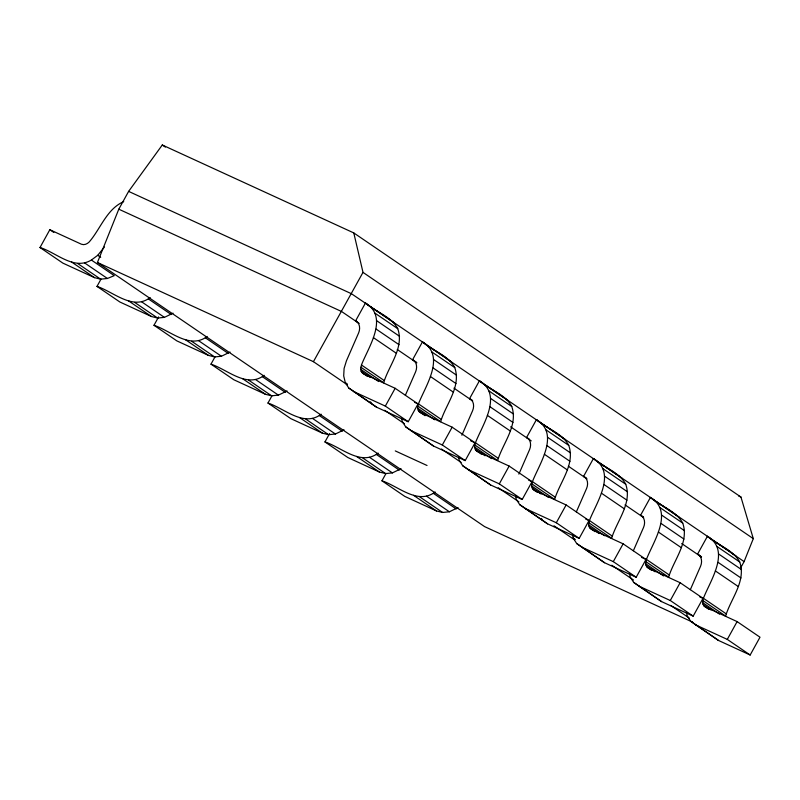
<?xml version="1.0" encoding="UTF-8"?>
<svg xmlns="http://www.w3.org/2000/svg" width="800" height="800" viewBox="0 0 800 800"><rect width="100%" height="100%" fill="white"/><g stroke="black" fill="none" stroke-linecap="round" stroke-linejoin="round"><path stroke-width="1.2" d="M360.68 369.31L361.46 364.99C368.13 347.54 389.39 317.28 365.46 303.01L355.63 320.81C360.04 323.02 360.39 328.84 358.63 332.91L346.44 360.82L344.1 368.44L343.7 375.91L345.29 382.62L348.72 387.99L376.6 407.2L408.22 421.72L418.04 403.92L395.16 388.3L363.54 373.78L361.13 371.22L360.68 369.31L378.59 381.53M401.49 418.15L402.28 421.5L405.71 426.87L433.59 446.08L465.21 460.6L475.04 442.8L452.15 427.18L420.53 412.67C417.34 411.05 417.13 406.81 418.46 403.88C425.12 386.43 446.38 356.16 422.45 341.89L412.62 359.69C417.03 361.9 417.38 367.72 415.62 371.8L405.39 395.24M458.48 457.03L459.27 460.38L462.7 465.75L490.59 484.96L522.2 499.48L532.03 481.68L509.14 466.07L477.53 451.55C474.33 449.93 474.13 445.69 475.45 442.76C482.12 425.31 503.38 395.04 479.44 380.77L469.62 398.57C474.02 400.79 474.38 406.6 472.61 410.68L461.89 435.23M515.47 495.91L516.26 499.26L519.7 504.64L547.58 523.85L579.19 538.36L589.02 520.56L566.13 504.95L534.52 490.43C531.32 488.82 531.12 484.58 532.44 481.64C539.11 464.19 560.37 433.93 536.44 419.65L526.61 437.45C531.01 439.67 531.37 445.48 529.6 449.56L518.88 474.12M572.47 534.79L573.26 538.14L576.69 543.52L604.57 562.73L636.19 577.25L646.01 559.45L623.13 543.83L591.51 529.31C588.32 527.7 588.11 523.46 589.44 520.52C596.1 503.07 617.36 472.81 593.43 458.53L583.6 476.34C588.01 478.55 588.36 484.37 586.6 488.44L576.36 511.88M629.46 573.68L630.25 577.03L633.68 582.4L661.57 601.61L693.18 616.13L703.01 598.33L680.12 582.71L648.51 568.2C645.31 566.58 645.11 562.34 646.43 559.4C653.09 541.96 674.36 511.69 650.42 497.42L640.6 515.22C645 517.43 645.36 523.25 643.59 527.33L633.36 550.76M686.45 612.56L687.24 615.91L690.68 621.28L718.56 640.49L750.17 655.01L760 637.21L737.11 621.6L705.5 607.08C702.3 605.46 702.1 601.22 703.42 598.29C710.09 580.84 731.35 550.57 707.42 536.3L697.59 554.1C701.99 556.32 702.35 562.13 700.58 566.21L690.35 589.65M360.79 367.17L383.68 382.78L384.35 380.61C389.98 364.08 404.14 347.13 397.78 328.72C391.08 316.2 375.66 312.09 365.46 303.01M417.79 406.05L440.67 421.67L441.34 419.49C446.97 402.96 461.13 386.01 454.78 367.61C448.08 355.09 432.65 350.97 422.45 341.89M474.78 444.94L497.67 460.55L498.34 458.37C503.96 441.84 518.12 424.89 511.77 406.49C505.07 393.97 489.64 389.85 479.44 380.77M531.77 483.82L554.66 499.43L555.33 497.25C560.96 480.72 575.12 463.77 568.76 445.37C562.06 432.85 546.64 428.73 536.44 419.65M588.77 522.7L611.65 538.31L612.32 536.14C617.95 519.61 632.11 502.65 625.75 484.25C619.06 471.73 603.63 467.62 593.43 458.53M645.76 561.58L668.65 577.2L669.32 575.02C674.94 558.49 689.1 541.54 682.75 523.13C676.05 510.61 660.62 506.5 650.42 497.42M702.75 600.46L725.64 616.08L726.31 613.9C731.94 597.37 746.1 580.42 739.74 562.02C733.04 549.5 717.62 545.38 707.42 536.3M692.68 622.17L484.6 526.62L97.43 262.48L118.79 209.19L128.62 191.39L162.29 144.99L353.78 232.92L740.95 497.06L753.3 538.65L744.1 561.61L740.63 567.89M353.78 232.92L363 272.38L313.43 361.67L347.5 384.91M40 247.52C56.3 252.46 73.66 270.68 91.38 260.04L114.27 275.65L107.42 278.48L100.64 279.17L94.5 277.65L62.89 263.13L40 247.52L49.83 229.72L81.44 244.23C84.87 245.58 88.49 243.31 90.42 240.52C100.99 227.49 107.33 208.7 123.73 201.62M173.07 313.18L164.41 317.37L157.64 318.05L151.49 316.53L119.88 302.01L96.99 286.4L101.04 279.07M230.07 352.06L221.41 356.25L214.63 356.93L208.49 355.41L176.87 340.9L153.99 325.28L158.61 316.91M287.06 390.95L278.4 395.13L271.62 395.82L265.48 394.3L233.87 379.78L210.98 364.16L215.03 356.83M344.05 429.83L335.39 434.01L328.61 434.7L322.47 433.18L290.86 418.66L267.97 403.05L272.02 395.72M401.05 468.71L392.39 472.9L385.61 473.58L379.47 472.06L347.85 457.54L324.96 441.93L329.59 433.55M408.22 421.72L385.33 406.1L395.16 388.3M445.34 357.5L351.44 293.72L128.62 191.39M458.04 507.59L449.38 511.78L442.6 512.46L436.46 510.94L404.84 496.43L381.96 480.81L386 473.48M465.21 460.6L442.32 444.99L452.15 427.18M522.2 499.48L499.31 483.87L509.14 466.07M579.19 538.36L556.31 522.75L566.13 504.95M636.19 577.25L613.3 561.63L623.13 543.83M693.18 616.13L670.29 600.51L680.12 582.71M730.3 551.91L446.23 358.39M750.17 655.01L727.29 639.4L737.11 621.6M104.43 247L97.73 255.3L91.38 260.04M96.99 286.4C113.45 291.73 132.74 310.85 150.19 297.57M153.99 325.28C170.44 330.61 189.74 349.73 207.18 336.45M210.98 364.16C227.44 369.49 246.73 388.61 264.17 375.33M267.97 403.05C284.43 408.38 303.72 427.49 321.17 414.21M324.96 441.93C341.42 447.26 360.72 466.38 378.16 453.1M381.96 480.81C398.42 486.14 417.71 505.26 435.15 491.98M118.79 209.19L341.61 311.52L359.13 323.47M738.68 496.02L740.95 497.06M414.66 402.36L418.04 403.92M97.43 262.48L313.43 361.67M470.52 440.72L475.04 442.8M353.72 391.59L385.33 406.1M528.64 480.13L532.03 481.68M410.71 430.47L442.32 444.99M585.63 519.01L589.02 520.56M467.7 469.35L499.31 483.87M641.5 557.37L646.01 559.45M524.69 508.23L556.31 522.75M395.28 450.91L427.03 465.49M699.62 596.77L703.01 598.33M581.69 547.11L613.3 561.63M638.68 586L670.29 600.51M695.67 624.88L727.29 639.4M363 272.38L753.3 538.65M162.29 144.99L165.39 147.1M371.06 307.05L393.95 322.67M428.06 345.94L450.94 361.55M485.05 384.82L507.94 400.43M542.04 423.7L564.93 439.31M599.04 462.58L621.92 478.2M656.03 501.46L678.92 517.08M713.02 540.35L735.91 555.96M731.19 552.79L744.1 561.61M374.9 313.11L397.78 328.72M431.89 351.99L454.78 367.61M488.88 390.87L511.77 406.49M545.88 429.76L568.76 445.37M602.87 468.64L625.75 484.25M659.86 507.52L682.75 523.13M716.85 546.4L739.74 562.02M376.63 320.66L399.52 336.28M433.62 359.54L456.51 375.16M490.62 398.43L513.5 414.04M547.61 437.31L570.5 452.92M604.6 476.19L627.49 491.8M661.6 515.07L684.48 530.69M718.59 553.95L741.48 569.57M376.12 329.07L399.01 344.68M433.12 367.95L456 383.57M490.11 406.83L513 422.45M547.1 445.72L569.99 461.33M604.1 484.6L626.98 500.21M661.09 523.48L683.98 539.09M718.08 562.36L740.97 577.98M355.63 320.81L357.62 322.16M412.62 359.69L416.59 362.46M469.62 398.57L472.6 400.61M526.61 437.45L529.6 439.49M583.6 476.34L586.59 478.37M640.6 515.22L643.58 517.25M697.59 554.1L701.56 556.87M397.26 349.49L416.84 362.85M453.95 388.16L472.5 400.81M510.63 426.83L531.24 440.89M568.35 466.2L586.9 478.86M625.03 504.88L643.58 517.53M681.71 543.55L701.3 556.91M373.41 337.62L396.3 353.24M430.41 376.5L453.29 392.12M487.4 415.39L510.29 431M544.39 454.27L567.28 469.88M601.39 493.15L624.27 508.77M658.38 532.03L681.27 547.65M715.37 570.92L738.26 586.53M361.46 364.99L384.35 380.61M418.46 403.88L441.34 419.49M475.45 442.76L498.34 458.37M532.44 481.64L555.33 497.25M589.44 520.52L612.32 536.14M646.43 559.4L669.32 575.02M703.42 598.29L726.31 613.9M417.67 408.19L434.59 419.73M474.67 447.07L491.58 458.61M531.66 485.95L548.58 497.49M588.65 524.84L604.57 535.7M645.65 563.72L663.56 575.94M702.64 602.6L719.55 614.14M361.13 371.22L370.09 377.33M418.13 410.1L426.09 415.53M475.12 448.99L485.07 455.77M532.11 487.87L541.07 493.98M589.11 526.75L599.06 533.54M646.1 565.63L655.05 571.74M703.09 604.52L711.05 609.95M362.11 372.76L367.52 376.5M419.11 411.64L425.08 415.71M476.1 450.52L481.51 454.26M533.09 489.4L537.51 492.47M590.09 528.29L595.06 531.68M647.08 567.17L651.49 570.23M704.07 606.05L709.05 609.44M345.29 382.62L347.28 383.97M573.26 538.14L575.25 539.5M384.67 410.27L404.29 423.66M441.45 449.01L461.07 462.4M498.24 487.75L518.89 501.84M553.99 525.79L574.64 539.88M611.81 565.23L633.49 580.03M670.66 605.38L689.24 618.06M348.72 387.99L376.6 407.2M405.71 426.87L433.59 446.08M462.7 465.75L490.59 484.96M519.7 504.64L547.58 523.85M576.69 543.52L604.57 562.73M633.68 582.4L661.57 601.61M690.68 621.28L718.56 640.49M97.73 255.3L100.71 257.33M49.83 229.72L53.81 232.43M148.37 298.92L171.26 314.54M205.37 337.8L228.25 353.42M262.36 376.69L285.25 392.3M319.35 415.57L342.24 431.18M376.35 454.45L399.23 470.07M433.34 493.33L456.23 508.95M84.53 262.87L107.42 278.48M141.53 301.75L164.41 317.37M198.52 340.64L221.41 356.25M255.51 379.52L278.4 395.13M312.51 418.4L335.39 434.01M369.5 457.28L392.39 472.9M426.49 496.16L449.38 511.78M77.76 263.56L100.64 279.17M134.75 302.44L157.64 318.05M191.74 341.32L214.63 356.93M248.74 380.2L271.62 395.82M305.73 419.08L328.61 434.7M362.72 457.97L385.61 473.58M419.71 496.85L442.6 512.46M71.61 262.04L94.5 277.65M128.61 300.92L151.49 316.53M185.6 339.8L208.49 355.41M242.59 378.68L265.48 394.3M299.59 417.57L322.47 433.18M356.58 456.45L379.47 472.06M413.57 495.33L436.46 510.94M541.44 518.46L542.58 520.25M370.46 401.81L371.61 403.6"/></g></svg>
